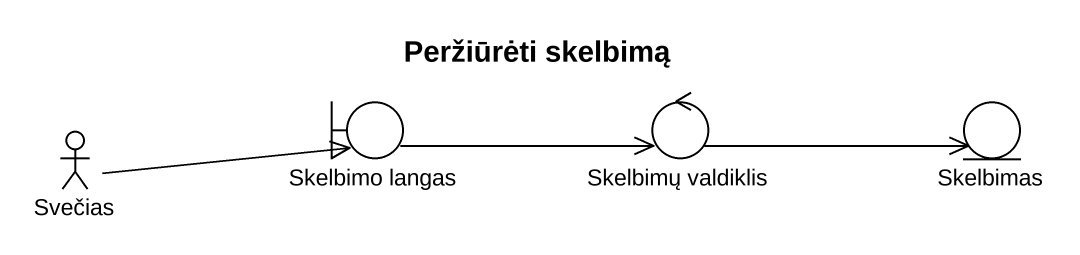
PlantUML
@startuml
title Peržiūrėti skelbimą
actor Svečias
boundary "Skelbimo langas" as Skelbimo_langas
control "Skelbimų valdiklis" as Skelbimų_valdiklis
entity Skelbimas
Svečias -right-> Skelbimo_langas
Skelbimo_langas -right-> Skelbimų_valdiklis
Skelbimų_valdiklis -right-> Skelbimas
@enduml
